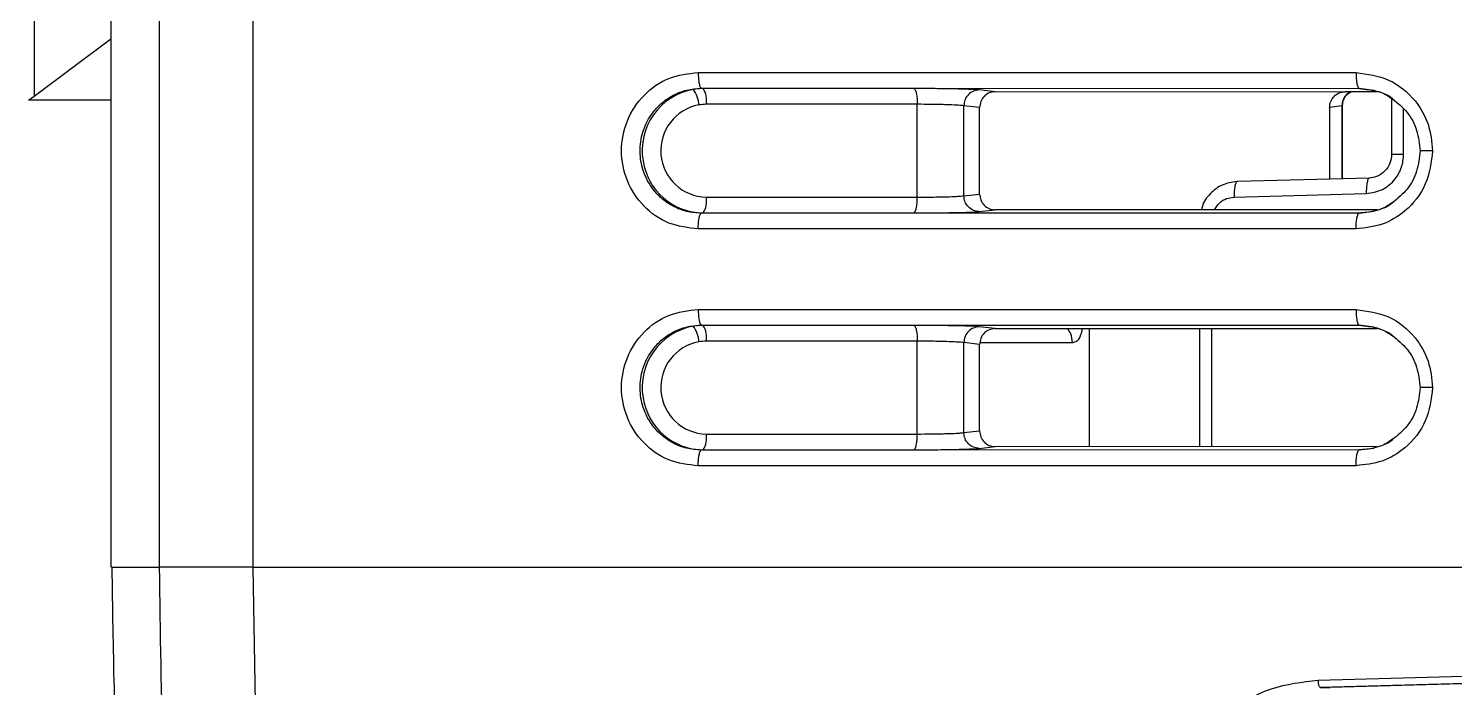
# Model space of a CAD drawing. Header units: millimetres. Extents: x 3916 to 10869, y 6515 to 11511.
# Drawn here: x 6059 to 6077.06, y 9512.19 to 9520.54 of the extents above; entities that cross this region are included whole.
import ezdxf

# ---------------------------------------------------------------- set-up
doc = ezdxf.new("R2010")
doc.units = ezdxf.units.MM
doc.header["$LTSCALE"] = 50

msp = doc.modelspace()

# ---------------------------------------------------------------- linework, layer by layer
at = {"color": 7, "linetype": 'Continuous', "lineweight": 25}
for p, q in [((6060.04, 9578.437), (6060.04, 9513.712)), ((6060.66, 9513.712), (6060.66, 9578.437)), ((6061.843, 9513.712), (6061.843, 9578.437)), ((6059.072, 9532.294), (6059.072, 9519.68)), ((6059.072, 9519.68), (6060.04, 9520.404)), ((6067.48, 9519.978), (6075.81, 9519.976)), ((6067.519, 9519.778), (6075.848, 9519.776)), ((6067.542, 9519.775), (6067.519, 9519.778)), ((6070.212, 9519.775), (6067.542, 9519.775)), ((6071.238, 9519.734), (6071.038, 9519.757)), ((6075.848, 9519.776), (6075.943, 9519.764)), ((6076.035, 9519.752), (6075.848, 9519.776)), ((6059, 9519.626), (6059.072, 9519.68)), ((6060.04, 9519.626), (6059, 9519.626)), ((6070.253, 9519.575), (6067.582, 9519.575)), ((6070.253, 9518.399), (6070.253, 9519.575)), ((6071.238, 9519.734), (6076.076, 9519.737)), ((6076.081, 9519.735), (6075.67, 9519.734)), ((6076.259, 9519.65), (6076.259, 9518.945)), ((6070.843, 9518.417), (6070.843, 9519.557)), ((6071.043, 9519.534), (6070.843, 9519.557)), ((6071.043, 9518.439), (6071.043, 9519.534)), ((6075.63, 9519.557), (6075.474, 9519.534)), ((6075.474, 9519.534), (6075.474, 9518.631)), ((6075.636, 9519.56), (6075.63, 9519.557)), ((6075.63, 9519.557), (6075.63, 9518.635)), ((6075.639, 9518.636), (6075.639, 9519.56)), ((6076.412, 9518.945), (6076.412, 9519.512)), ((6076.263, 9518.945), (6076.263, 9518.945)), ((6074.306, 9518.6), (6074.298, 9518.592)), ((6074.306, 9518.6), (6075.98, 9518.645)), ((6075.98, 9518.645), (6075.972, 9518.637)), ((6067.582, 9518.399), (6070.253, 9518.399)), ((6070.843, 9518.417), (6071.043, 9518.439)), ((6074.265, 9518.4), (6075.939, 9518.445)), ((6067.542, 9518.199), (6067.519, 9518.196)), ((6075.848, 9518.198), (6067.519, 9518.196)), ((6067.542, 9518.199), (6070.212, 9518.199)), ((6071.038, 9518.217), (6071.238, 9518.239)), ((6076.076, 9518.237), (6071.238, 9518.239)), ((6075.848, 9518.198), (6076.035, 9518.222)), ((6075.81, 9517.998), (6067.48, 9517.996)), ((6067.48, 9516.978), (6075.81, 9516.976)), ((6067.519, 9516.778), (6075.848, 9516.776)), ((6067.542, 9516.775), (6067.519, 9516.778)), ((6070.212, 9516.775), (6067.542, 9516.775)), ((6071.238, 9516.734), (6071.038, 9516.757)), ((6071.238, 9516.734), (6076.076, 9516.737)), ((6072.428, 9516.735), (6072.428, 9515.239)), ((6073.827, 9516.736), (6073.827, 9515.238)), ((6073.981, 9515.238), (6073.981, 9516.736)), ((6075.848, 9516.776), (6075.943, 9516.764)), ((6076.035, 9516.752), (6075.848, 9516.776)), ((6070.253, 9516.575), (6067.582, 9516.575)), ((6070.253, 9515.399), (6070.253, 9516.575)), ((6070.843, 9515.417), (6070.843, 9516.557)), ((6071.043, 9516.534), (6070.843, 9516.557)), ((6071.043, 9515.439), (6071.043, 9516.534)), ((6072.219, 9516.556), (6071.048, 9516.556)), ((6070.843, 9515.417), (6071.043, 9515.439)), ((6067.582, 9515.399), (6070.253, 9515.399)), ((6071.038, 9515.217), (6071.238, 9515.239)), ((6076.076, 9515.237), (6071.238, 9515.239)), ((6067.542, 9515.199), (6067.519, 9515.196)), ((6075.848, 9515.198), (6067.519, 9515.196)), ((6067.542, 9515.199), (6070.212, 9515.199)), ((6075.848, 9515.198), (6076.035, 9515.222)), ((6075.81, 9514.998), (6067.48, 9514.996)), ((6061.843, 9513.712), (6060.66, 9513.712)), ((6061.843, 9513.712), (6079.876, 9513.712)), ((6075.354, 9512.189), (6075.481, 9512.189))]:
    msp.add_line(p, q, dxfattribs=at)
at = {"color": 7, "linetype": 'Continuous', "lineweight": 25, "flags": 128}
for points in [[(6064.458, 9501.162), (6064.453, 9501.162), (6064.045, 9501.316), (6063.646, 9501.776), (6063.268, 9502.53), (6062.919, 9503.559), (6062.608, 9504.838), (6062.342, 9506.335), (6062.128, 9508.014), (6061.971, 9509.834), (6061.876, 9511.749), (6061.843, 9513.712)], [(6079.509, 9512.39), (6077.169, 9512.327), (6075.331, 9512.277)], [(6079.531, 9512.3), (6077.192, 9512.238), (6075.354, 9512.189)], [(6079.62, 9512.3), (6077.302, 9512.238), (6075.481, 9512.189)]]:
    msp.add_lwpolyline(points, dxfattribs=at)
at = {"color": 7, "linetype": 'Continuous', "lineweight": 25}
for centre, radius, start, end in [((6067.556, 9518.991), 0.786, 100.2937, 189.6618), ((6067.542, 9519.021), 0.754, 90.0012, 99.626), ((6067.165, 9519.56), 0.323, 1.2267, 39.1349), ((6067.296, 9519.621), 0.29, 350.8284, 32.071), ((6067.582, 9519.012), 0.563, 90.0012, 99.626), ((6067.594, 9518.988), 0.589, 100.3401, 268.8727), ((6067.548, 9518.975), 0.776, 188.5968, 269.4953), ((6067.296, 9518.353), 0.29, 327.929, 9.1716), ((6067.556, 9515.991), 0.786, 100.2944, 189.6625), ((6067.542, 9516.021), 0.754, 90.0012, 99.6267), ((6067.165, 9516.56), 0.323, 1.2275, 39.1354), ((6067.296, 9516.621), 0.29, 350.8284, 32.071), ((6067.594, 9515.988), 0.589, 100.3408, 268.8727), ((6067.582, 9516.012), 0.563, 90.0012, 99.6267), ((6067.548, 9515.975), 0.776, 188.5975, 269.4954), ((6067.296, 9515.353), 0.29, 327.929, 9.1716)]:
    msp.add_arc(centre, radius, start, end, dxfattribs=at)
for points, knots in [([(6067.48, 9517.996), (6067.353, 9518.011), (6067.099, 9518.041), (6066.775, 9518.27), (6066.559, 9518.598), (6066.484, 9518.987), (6066.559, 9519.376), (6066.775, 9519.704), (6067.099, 9519.933), (6067.353, 9519.963), (6067.48, 9519.978)], [0, 0, 0, 0, 0.125054, 0.2500451, 0.3750387, 0.5000328, 0.625026, 0.7500177, 0.8750088, 1, 1, 1, 1]), ([(6075.81, 9519.976), (6075.952, 9519.957), (6076.236, 9519.92), (6076.554, 9519.655), (6076.744, 9519.329), (6076.767, 9519.101), (6076.778, 9518.987)], [0, 0, 0, 0, 0.279633, 0.559248, 0.779623, 1, 1, 1, 1]), ([(6067.519, 9518.196), (6067.456, 9518.201), (6067.334, 9518.209), (6067.167, 9518.275), (6067.027, 9518.368), (6066.884, 9518.514), (6066.774, 9518.719), (6066.731, 9518.978), (6066.768, 9519.241), (6066.878, 9519.452), (6067.022, 9519.602), (6067.164, 9519.697), (6067.333, 9519.764), (6067.456, 9519.773), (6067.519, 9519.778)], [0, 0, 0, 0, 0.077175, 0.150034, 0.218572, 0.282785, 0.397749, 0.495555, 0.596373, 0.71381, 0.779074, 0.84853, 0.922174, 1, 1, 1, 1]), ([(6071.038, 9519.757), (6071.002, 9519.76), (6070.93, 9519.765), (6070.7, 9519.771), (6070.45, 9519.774), (6070.291, 9519.775), (6070.212, 9519.775)], [0, 0, 0, 0, 0.280479, 0.559642, 0.779739, 1, 1, 1, 1]), ([(6075.943, 9519.764), (6075.974, 9519.761), (6076.063, 9519.753), (6076.177, 9519.709), (6076.249, 9519.658), (6076.272, 9519.641)], [0, 0, 0, 0, 0.259769, 0.758559, 1, 1, 1, 1]), ([(6076.039, 9519.751), (6076.123, 9519.728), (6076.208, 9519.705), (6076.271, 9519.646), (6076.272, 9519.645)], [0, 0, 0, 0, 0.984493, 1, 1, 1, 1]), ([(6070.843, 9519.557), (6070.831, 9519.558), (6070.809, 9519.561), (6070.737, 9519.565), (6070.62, 9519.57), (6070.444, 9519.574), (6070.315, 9519.575), (6070.253, 9519.575)], [0, 0, 0, 0, 0.152536, 0.286985, 0.500797, 0.757323, 1, 1, 1, 1]), ([(6071.238, 9519.734), (6071.213, 9519.731), (6071.162, 9519.725), (6071.097, 9519.679), (6071.052, 9519.613), (6071.046, 9519.56), (6071.043, 9519.534)], [0, 0, 0, 0, 0.250995, 0.500158, 0.751744, 1, 1, 1, 1]), ([(6075.474, 9519.534), (6075.477, 9519.56), (6075.482, 9519.613), (6075.528, 9519.679), (6075.593, 9519.725), (6075.644, 9519.731), (6075.67, 9519.734)], [0, 0, 0, 0, 0.248257, 0.499844, 0.749006, 1, 1, 1, 1]), ([(6075.74, 9519.735), (6075.722, 9519.724), (6075.68, 9519.7), (6075.639, 9519.635), (6075.633, 9519.583), (6075.63, 9519.557)], [0, 0, 0, 0, 0.294762, 0.647381, 1, 1, 1, 1]), ([(6075.639, 9519.56), (6075.641, 9519.586), (6075.646, 9519.625), (6075.67, 9519.67), (6075.699, 9519.707), (6075.725, 9519.724), (6075.741, 9519.735)], [0, 0, 0, 0, 0.342501, 0.510416, 0.676895, 1, 1, 1, 1]), ([(6076.272, 9519.645), (6076.337, 9519.591), (6076.468, 9519.483), (6076.593, 9519.248), (6076.61, 9519.074), (6076.619, 9518.987)], [0, 0, 0, 0, 0.328848, 0.663785, 1, 1, 1, 1]), ([(6076.778, 9518.987), (6076.76, 9518.842), (6076.723, 9518.552), (6076.464, 9518.227), (6076.145, 9518.033), (6075.921, 9518.01), (6075.81, 9517.998)], [0, 0, 0, 0, 0.279628, 0.559243, 0.779619, 1, 1, 1, 1]), ([(6075.939, 9518.445), (6076.009, 9518.456), (6076.149, 9518.478), (6076.304, 9518.612), (6076.396, 9518.775), (6076.407, 9518.888), (6076.412, 9518.945)], [0, 0, 0, 0, 0.280035, 0.559513, 0.779754, 1, 1, 1, 1]), ([(6076.26, 9518.945), (6076.255, 9518.905), (6076.246, 9518.826), (6076.179, 9518.726), (6076.084, 9518.656), (6076.009, 9518.646), (6075.971, 9518.641)], [0, 0, 0, 0, 0.251601, 0.502134, 0.751604, 1, 1, 1, 1]), ([(6076.263, 9518.945), (6076.262, 9518.945), (6076.26, 9518.945), (6076.287, 9518.945), (6076.339, 9518.945), (6076.388, 9518.945), (6076.412, 9518.945)], [0, 0, 0, 0, 0.082703, 0.388469, 0.694234, 1, 1, 1, 1]), ([(6076.619, 9518.987), (6076.61, 9518.9), (6076.593, 9518.726), (6076.468, 9518.491), (6076.337, 9518.383), (6076.272, 9518.329)], [0, 0, 0, 0, 0.3362132, 0.6711454, 1, 1, 1, 1]), ([(6076.778, 9518.987), (6076.75, 9518.987), (6076.695, 9518.987), (6076.643, 9518.987), (6076.62, 9518.987), (6076.621, 9518.987), (6076.621, 9518.987)], [0, 0, 0, 0, 0.33718, 0.674398, 0.940134, 1, 1, 1, 1]), ([(6074.297, 9518.596), (6074.235, 9518.586), (6074.11, 9518.568), (6073.959, 9518.451), (6073.869, 9518.332), (6073.856, 9518.254), (6073.854, 9518.238)], [0, 0, 0, 0, 0.308356, 0.615875, 0.922497, 1, 1, 1, 1]), ([(6074.298, 9518.592), (6074.295, 9518.59), (6074.286, 9518.585), (6074.274, 9518.544), (6074.265, 9518.478), (6074.265, 9518.426), (6074.265, 9518.4)], [0, 0, 0, 0, 0.141287, 0.427525, 0.713762, 1, 1, 1, 1]), ([(6075.972, 9518.637), (6075.969, 9518.635), (6075.96, 9518.63), (6075.948, 9518.589), (6075.939, 9518.524), (6075.939, 9518.471), (6075.939, 9518.445)], [0, 0, 0, 0, 0.140999, 0.427333, 0.713666, 1, 1, 1, 1]), ([(6070.253, 9518.399), (6070.315, 9518.399), (6070.444, 9518.4), (6070.62, 9518.404), (6070.737, 9518.408), (6070.809, 9518.413), (6070.831, 9518.415), (6070.843, 9518.417)], [0, 0, 0, 0, 0.2426561, 0.4992033, 0.7129812, 0.8474384, 1, 1, 1, 1]), ([(6071.043, 9518.439), (6071.046, 9518.413), (6071.052, 9518.361), (6071.097, 9518.295), (6071.162, 9518.249), (6071.213, 9518.242), (6071.238, 9518.239)], [0, 0, 0, 0, 0.248257, 0.499844, 0.749006, 1, 1, 1, 1]), ([(6074.017, 9518.238), (6074.037, 9518.27), (6074.075, 9518.332), (6074.167, 9518.387), (6074.232, 9518.395), (6074.265, 9518.4)], [0, 0, 0, 0, 0.358818, 0.68127, 1, 1, 1, 1]), ([(6076.272, 9518.333), (6076.249, 9518.316), (6076.177, 9518.265), (6076.032, 9518.212), (6075.911, 9518.203), (6075.848, 9518.198)], [0, 0, 0, 0, 0.190363, 0.583755, 1, 1, 1, 1]), ([(6076.272, 9518.329), (6076.271, 9518.328), (6076.208, 9518.269), (6076.123, 9518.246), (6076.039, 9518.223)], [0, 0, 0, 0, 0.015451, 1, 1, 1, 1]), ([(6070.212, 9518.199), (6070.314, 9518.199), (6070.517, 9518.2), (6070.778, 9518.205), (6070.96, 9518.211), (6071.012, 9518.215), (6071.038, 9518.217)], [0, 0, 0, 0, 0.280483, 0.559648, 0.779743, 1, 1, 1, 1]), ([(6067.48, 9514.996), (6067.353, 9515.011), (6067.099, 9515.041), (6066.775, 9515.27), (6066.559, 9515.598), (6066.484, 9515.987), (6066.559, 9516.376), (6066.775, 9516.704), (6067.099, 9516.933), (6067.353, 9516.963), (6067.48, 9516.978)], [0, 0, 0, 0, 0.125054, 0.2500451, 0.3750387, 0.5000328, 0.625026, 0.7500177, 0.8750088, 1, 1, 1, 1]), ([(6075.81, 9516.976), (6075.952, 9516.957), (6076.236, 9516.92), (6076.554, 9516.655), (6076.744, 9516.329), (6076.767, 9516.101), (6076.778, 9515.987)], [0, 0, 0, 0, 0.279633, 0.559248, 0.779623, 1, 1, 1, 1]), ([(6067.519, 9515.196), (6067.456, 9515.201), (6067.334, 9515.209), (6067.167, 9515.275), (6067.027, 9515.368), (6066.884, 9515.514), (6066.774, 9515.719), (6066.731, 9515.978), (6066.768, 9516.241), (6066.878, 9516.452), (6067.022, 9516.602), (6067.164, 9516.697), (6067.333, 9516.764), (6067.456, 9516.773), (6067.519, 9516.778)], [0, 0, 0, 0, 0.077175, 0.150034, 0.218572, 0.282785, 0.397749, 0.495555, 0.596373, 0.71381, 0.779074, 0.84853, 0.922174, 1, 1, 1, 1]), ([(6071.038, 9516.757), (6071.002, 9516.76), (6070.93, 9516.765), (6070.701, 9516.771), (6070.451, 9516.774), (6070.292, 9516.775), (6070.212, 9516.775)], [0, 0, 0, 0, 0.279482, 0.558654, 0.778738, 1, 1, 1, 1]), ([(6071.238, 9516.734), (6071.213, 9516.731), (6071.162, 9516.725), (6071.097, 9516.679), (6071.052, 9516.613), (6071.046, 9516.56), (6071.043, 9516.534)], [0, 0, 0, 0, 0.250995, 0.500158, 0.751744, 1, 1, 1, 1]), ([(6072.219, 9516.556), (6072.215, 9516.595), (6072.21, 9516.661), (6072.171, 9516.714), (6072.155, 9516.735)], [0, 0, 0, 0, 0.5932758, 1, 1, 1, 1]), ([(6072.344, 9516.735), (6072.337, 9516.706), (6072.302, 9516.57), (6072.255, 9516.562), (6072.219, 9516.556)], [0, 0, 0, 0, 0.215453, 1, 1, 1, 1]), ([(6075.943, 9516.764), (6075.974, 9516.761), (6076.063, 9516.753), (6076.177, 9516.709), (6076.249, 9516.658), (6076.272, 9516.641)], [0, 0, 0, 0, 0.2597693, 0.7585594, 1, 1, 1, 1]), ([(6076.039, 9516.751), (6076.123, 9516.728), (6076.208, 9516.705), (6076.271, 9516.646), (6076.272, 9516.645)], [0, 0, 0, 0, 0.984493, 1, 1, 1, 1]), ([(6070.843, 9516.557), (6070.831, 9516.558), (6070.809, 9516.561), (6070.737, 9516.565), (6070.62, 9516.57), (6070.444, 9516.574), (6070.315, 9516.575), (6070.253, 9516.575)], [0, 0, 0, 0, 0.152534, 0.286983, 0.500798, 0.757326, 1, 1, 1, 1]), ([(6076.272, 9516.645), (6076.337, 9516.591), (6076.468, 9516.483), (6076.593, 9516.248), (6076.61, 9516.074), (6076.619, 9515.987)], [0, 0, 0, 0, 0.328848, 0.663785, 1, 1, 1, 1]), ([(6076.778, 9515.987), (6076.76, 9515.842), (6076.723, 9515.552), (6076.464, 9515.227), (6076.145, 9515.033), (6075.921, 9515.01), (6075.81, 9514.998)], [0, 0, 0, 0, 0.279628, 0.559243, 0.779619, 1, 1, 1, 1]), ([(6076.619, 9515.987), (6076.61, 9515.9), (6076.593, 9515.726), (6076.468, 9515.491), (6076.337, 9515.383), (6076.272, 9515.329)], [0, 0, 0, 0, 0.3362132, 0.6711454, 1, 1, 1, 1]), ([(6076.778, 9515.987), (6076.75, 9515.987), (6076.695, 9515.987), (6076.643, 9515.987), (6076.62, 9515.987), (6076.621, 9515.987), (6076.621, 9515.987)], [0, 0, 0, 0, 0.33718, 0.674398, 0.940134, 1, 1, 1, 1]), ([(6070.253, 9515.399), (6070.315, 9515.399), (6070.444, 9515.4), (6070.62, 9515.404), (6070.737, 9515.408), (6070.809, 9515.413), (6070.831, 9515.415), (6070.843, 9515.417)], [0, 0, 0, 0, 0.2426561, 0.4992033, 0.7129812, 0.8474384, 1, 1, 1, 1]), ([(6071.043, 9515.439), (6071.046, 9515.413), (6071.052, 9515.361), (6071.097, 9515.295), (6071.162, 9515.249), (6071.213, 9515.242), (6071.238, 9515.239)], [0, 0, 0, 0, 0.248257, 0.499844, 0.749006, 1, 1, 1, 1]), ([(6076.272, 9515.333), (6076.249, 9515.316), (6076.177, 9515.265), (6076.032, 9515.212), (6075.911, 9515.203), (6075.848, 9515.198)], [0, 0, 0, 0, 0.1903626, 0.5837553, 1, 1, 1, 1]), ([(6076.272, 9515.329), (6076.271, 9515.328), (6076.208, 9515.269), (6076.123, 9515.246), (6076.039, 9515.223)], [0, 0, 0, 0, 0.015451, 1, 1, 1, 1]), ([(6070.212, 9515.199), (6070.314, 9515.199), (6070.517, 9515.2), (6070.778, 9515.205), (6070.96, 9515.211), (6071.012, 9515.215), (6071.038, 9515.217)], [0, 0, 0, 0, 0.280483, 0.559647, 0.779743, 1, 1, 1, 1]), ([(6060.055, 9513.712), (6060.052, 9513.712), (6060.042, 9513.712), (6060.153, 9513.712), (6060.365, 9513.712), (6060.562, 9513.712), (6060.66, 9513.712)], [0, 0, 0, 0, 0.133055, 0.422037, 0.711018, 1, 1, 1, 1]), ([(6061.277, 9503.554), (6061.101, 9504.134), (6060.748, 9505.292), (6060.363, 9507.789), (6060.106, 9510.639), (6060.074, 9512.688), (6060.058, 9513.712)], [0, 0, 0, 0, 0.2500024, 0.5000018, 0.7499994, 1, 1, 1, 1]), ([(6063.256, 9501.188), (6063.088, 9501.234), (6062.751, 9501.327), (6062.262, 9502.068), (6061.809, 9503.226), (6061.412, 9504.796), (6061.085, 9506.706), (6060.844, 9508.887), (6060.689, 9511.252), (6060.67, 9512.892), (6060.66, 9513.712)], [0, 0, 0, 0, 0.1229281, 0.2482285, 0.3735291, 0.4988236, 0.6241176, 0.7494115, 0.8747047, 1, 1, 1, 1]), ([(6075.331, 9512.277), (6075.128, 9512.254), (6074.817, 9512.219), (6074.393, 9512.026), (6073.99, 9511.742), (6073.634, 9511.28), (6073.424, 9510.71), (6073.419, 9510.34), (6073.417, 9510.161)], [0, 0, 0, 0, 0.1892119, 0.2898646, 0.4340381, 0.6499567, 0.8307748, 1, 1, 1, 1]), ([(6075.354, 9512.189), (6075.351, 9512.19), (6075.345, 9512.194), (6075.338, 9512.217), (6075.333, 9512.246), (6075.332, 9512.267), (6075.331, 9512.277)], [0, 0, 0, 0, 0.279665, 0.559351, 0.779675, 1, 1, 1, 1])]:
    msp.add_open_spline(points, degree=3, knots=knots, dxfattribs=at)
for points in [[(6067.48, 9519.978), (6067.48, 9519.952), (6067.482, 9519.9), (6067.491, 9519.835), (6067.503, 9519.788), (6067.514, 9519.781), (6067.519, 9519.778)], [(6075.81, 9519.976), (6075.81, 9519.95), (6075.811, 9519.898), (6075.82, 9519.833), (6075.833, 9519.786), (6075.843, 9519.779), (6075.848, 9519.776)], [(6070.212, 9519.775), (6070.217, 9519.771), (6070.228, 9519.764), (6070.242, 9519.718), (6070.251, 9519.652), (6070.252, 9519.601), (6070.253, 9519.575)], [(6071.038, 9519.757), (6071.013, 9519.754), (6070.962, 9519.748), (6070.897, 9519.702), (6070.852, 9519.636), (6070.846, 9519.583), (6070.843, 9519.557)], [(6070.212, 9518.199), (6070.217, 9518.203), (6070.228, 9518.21), (6070.242, 9518.256), (6070.251, 9518.322), (6070.252, 9518.373), (6070.253, 9518.399)], [(6071.038, 9518.217), (6071.013, 9518.22), (6070.962, 9518.226), (6070.897, 9518.272), (6070.852, 9518.338), (6070.846, 9518.391), (6070.843, 9518.417)], [(6067.48, 9517.996), (6067.48, 9518.022), (6067.482, 9518.074), (6067.491, 9518.139), (6067.503, 9518.185), (6067.514, 9518.193), (6067.519, 9518.196)], [(6075.81, 9517.998), (6075.81, 9518.024), (6075.811, 9518.076), (6075.82, 9518.141), (6075.833, 9518.187), (6075.843, 9518.195), (6075.848, 9518.198)], [(6067.48, 9516.978), (6067.48, 9516.952), (6067.482, 9516.9), (6067.491, 9516.835), (6067.503, 9516.788), (6067.514, 9516.781), (6067.519, 9516.778)], [(6075.81, 9516.976), (6075.81, 9516.95), (6075.811, 9516.898), (6075.82, 9516.833), (6075.833, 9516.786), (6075.843, 9516.779), (6075.848, 9516.776)], [(6070.212, 9516.775), (6070.217, 9516.771), (6070.228, 9516.764), (6070.242, 9516.718), (6070.251, 9516.652), (6070.252, 9516.601), (6070.253, 9516.575)], [(6071.038, 9516.757), (6071.013, 9516.754), (6070.962, 9516.748), (6070.897, 9516.702), (6070.852, 9516.636), (6070.846, 9516.583), (6070.843, 9516.557)], [(6071.038, 9515.217), (6071.013, 9515.22), (6070.962, 9515.226), (6070.897, 9515.272), (6070.852, 9515.338), (6070.846, 9515.391), (6070.843, 9515.417)], [(6070.212, 9515.199), (6070.217, 9515.203), (6070.228, 9515.21), (6070.242, 9515.256), (6070.251, 9515.322), (6070.252, 9515.373), (6070.253, 9515.399)], [(6067.48, 9514.996), (6067.48, 9515.022), (6067.482, 9515.074), (6067.491, 9515.139), (6067.503, 9515.185), (6067.514, 9515.193), (6067.519, 9515.196)], [(6075.81, 9514.998), (6075.81, 9515.024), (6075.811, 9515.076), (6075.82, 9515.141), (6075.833, 9515.187), (6075.843, 9515.195), (6075.848, 9515.198)]]:
    msp.add_open_spline(points, degree=3, dxfattribs=at)

doc.saveas('drawing.dxf')
